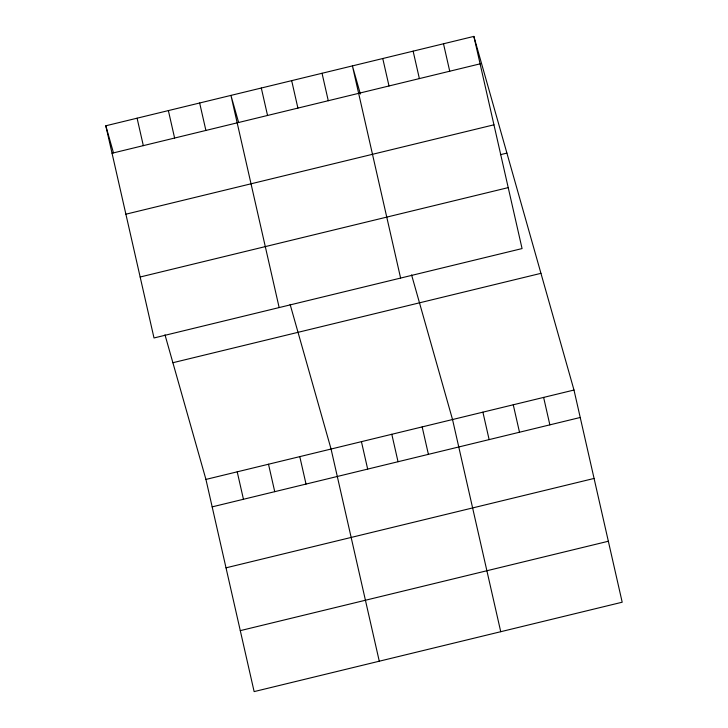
<?xml version="1.0" encoding="UTF-8"?>
<svg xmlns="http://www.w3.org/2000/svg" width="728" height="728" viewBox="0 0 728 728"><rect width="100%" height="100%" fill="white"/><g stroke="black" fill="none" stroke-linecap="round" stroke-linejoin="round"><path stroke-width="1.09" d="M473.864 36.4L522.067 248.576L154.008 337.965L105.806 125.789L473.864 36.4L573.992 390.035L622.194 602.211L254.136 691.6L205.933 479.424L164.983 334.807M112.039 153.235L480.098 63.846M125.889 214.196L493.948 124.807M500.4 154.682L506.906 153.098M140.158 277.004L508.217 187.615M172.891 362.717L540.95 273.337M205.933 479.424L573.992 390.035M212.167 506.87L580.225 417.481M226.017 567.831L594.075 478.442M240.286 630.639L608.344 541.25M360.369 94.03L352.407 65.893L400.609 278.078M411.584 274.92L452.534 419.528L500.737 631.713M238.611 122.486L230.94 95.395L279.152 307.571M290.126 304.422L331.067 449.03L379.279 661.206M105.806 125.789L113.477 152.88M543.625 397.406L549.858 424.861M443.498 43.771L449.731 71.226M513.258 404.786L519.501 432.232M413.131 51.151L419.374 78.597M482.901 412.157L489.134 439.612M382.764 58.522L389.007 85.977M422.167 426.908L428.401 454.354M322.04 73.273L328.273 100.719M391.8 434.279L398.034 461.734M291.673 80.644L297.907 108.099M361.434 441.659L367.676 469.105M261.306 88.024L267.549 115.47M299.79 456.629L306.024 484.075M199.654 102.994L205.897 130.439M268.505 464.227L274.738 491.673M168.377 110.592L174.611 138.038M237.219 471.826L243.452 499.272M137.091 118.191L143.325 145.636"/></g></svg>
